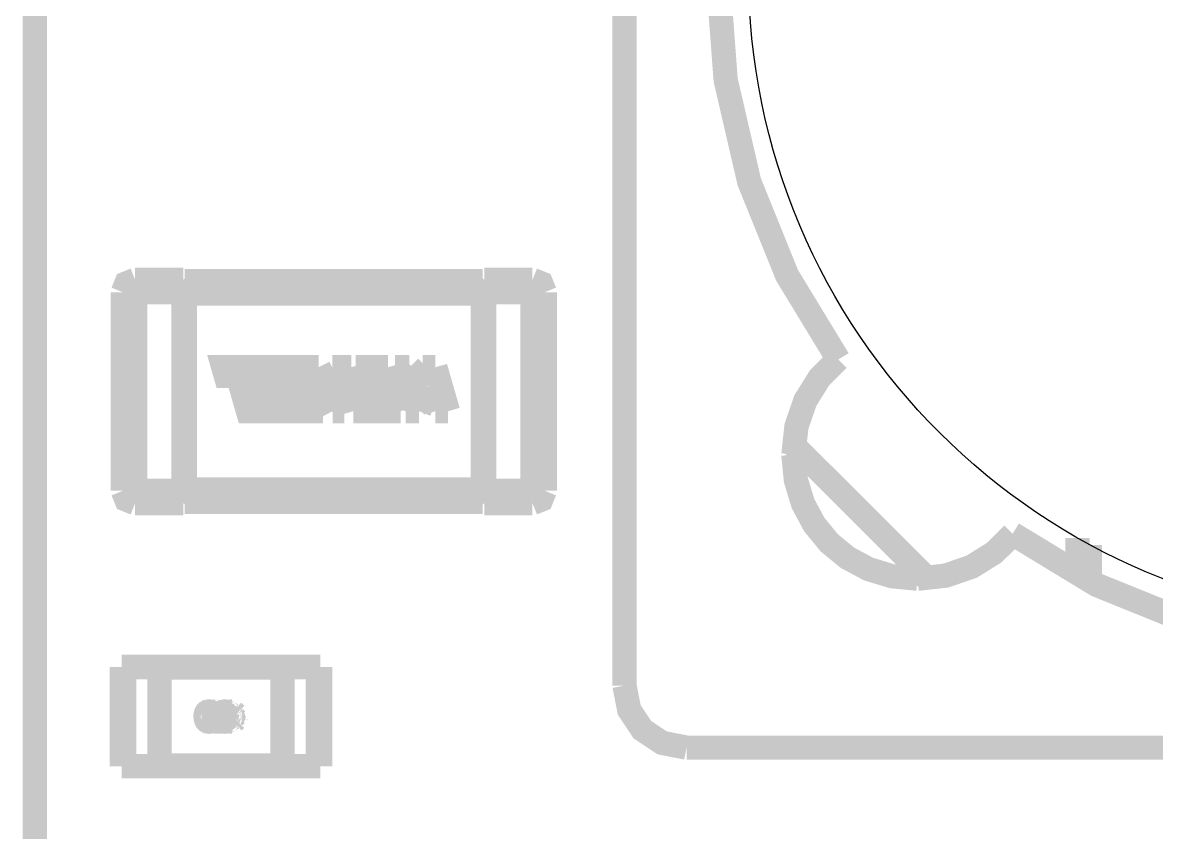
# Model space of a CAD drawing. Header units: millimetres. Extents: x 123.5 to 144.3, y 105.4 to 121.6.
# Drawn here: x 129.543 to 130.385, y 113.817 to 114.418 of the extents above; entities that cross this region are included whole.
import ezdxf

# ---------------------------------------------------------------- set-up
doc = ezdxf.new("R2010")
doc.units = ezdxf.units.MM
doc.layers.add('DESC', color=250, linetype='Continuous')

# ---------------------------------------------------------------- blocks, each defined once
blk = doc.blocks.new('isplay')
at = {"const_width": 0.012}
for points in [[(134.26967, 115.02881), (134.26967, 117.17841)], [(134.26967, 115.02881), (134.26967, 117.17841)], [(134.26967, 115.02881), (134.26967, 117.17841)], [(134.5614, 116.79455), (134.5614, 116.08825)], [(134.5614, 116.79455), (134.5614, 116.08825)], [(134.5614, 116.79455), (134.5614, 116.08825)], [(134.6672, 116.24959), (134.64188, 116.29121), (134.62312, 116.33759), (134.61147, 116.38792), (134.60746, 116.4414)], [(134.6672, 116.24959), (134.64188, 116.29121), (134.62312, 116.33759), (134.61147, 116.38792), (134.60746, 116.4414)], [(134.6672, 116.24959), (134.64188, 116.29121), (134.62312, 116.33759), (134.61147, 116.38792), (134.60746, 116.4414)], [(134.31932, 116.28904), (134.31495, 116.28726), (134.31318, 116.28289)], [(134.31932, 116.28904), (134.31495, 116.28726), (134.31318, 116.28289)], [(134.31932, 116.28904), (134.31495, 116.28726), (134.31318, 116.28289)], [(134.31932, 116.28904), (134.34315, 116.28904)], [(134.31932, 116.28289), (134.31932, 116.28904)], [(134.31932, 116.28904), (134.34315, 116.28904)], [(134.31932, 116.28289), (134.31932, 116.28904)], [(134.31932, 116.28904), (134.34315, 116.28904)], [(134.31932, 116.28289), (134.31932, 116.28904)], [(134.34315, 116.28904), (134.34389, 116.28832)], [(134.34315, 116.28289), (134.34315, 116.28904)], [(134.34315, 116.28904), (134.34389, 116.28832)], [(134.34315, 116.28289), (134.34315, 116.28904)], [(134.34315, 116.28904), (134.34389, 116.28832)], [(134.34315, 116.28289), (134.34315, 116.28904)], [(134.34389, 116.28875), (134.34388, 116.28566)], [(134.34389, 116.28875), (134.34388, 116.28566)], [(134.34389, 116.28875), (134.34388, 116.28566)], [(134.49129, 116.28836), (134.34389, 116.28836)], [(134.49129, 116.28836), (134.34389, 116.28836)], [(134.49129, 116.28836), (134.34389, 116.28836)], [(134.49203, 116.28904), (134.49129, 116.28832)], [(134.49203, 116.28904), (134.49129, 116.28832)], [(134.49203, 116.28904), (134.49129, 116.28832)], [(134.49129, 116.28831), (134.4913, 116.28566)], [(134.49129, 116.28831), (134.4913, 116.28566)], [(134.49129, 116.28831), (134.4913, 116.28566)], [(134.49203, 116.28904), (134.51586, 116.28904)], [(134.49203, 116.28904), (134.49203, 116.28289)], [(134.49203, 116.28904), (134.51586, 116.28904)], [(134.49203, 116.28904), (134.49203, 116.28289)], [(134.49203, 116.28904), (134.51586, 116.28904)], [(134.49203, 116.28904), (134.49203, 116.28289)], [(134.51586, 116.28904), (134.52022, 116.28726), (134.522, 116.28289)], [(134.51586, 116.28904), (134.51586, 116.28289), (134.522, 116.28289)], [(134.51586, 116.28904), (134.52022, 116.28726), (134.522, 116.28289)], [(134.51586, 116.28904), (134.51586, 116.28289), (134.522, 116.28289)], [(134.51586, 116.28904), (134.52022, 116.28726), (134.522, 116.28289)], [(134.51586, 116.28904), (134.51586, 116.28289), (134.522, 116.28289)], [(134.31318, 116.18463), (134.31318, 116.28289)], [(134.31318, 116.28289), (134.31932, 116.28289)], [(134.31318, 116.18463), (134.31318, 116.28289)], [(134.31318, 116.28289), (134.31932, 116.28289)], [(134.31318, 116.18463), (134.31318, 116.28289)], [(134.31318, 116.28289), (134.31932, 116.28289)], [(134.34315, 116.28289), (134.31932, 116.28289), (134.31932, 116.18463), (134.34315, 116.18463)], [(134.34315, 116.28289), (134.31932, 116.28289), (134.31932, 116.18463), (134.34315, 116.18463)], [(134.34315, 116.28289), (134.31932, 116.28289), (134.31932, 116.18463), (134.34315, 116.18463)], [(134.34389, 116.28289), (134.34315, 116.28289)], [(134.34315, 116.18463), (134.34315, 116.28289)], [(134.34389, 116.28289), (134.34315, 116.28289)], [(134.34315, 116.18463), (134.34315, 116.28289)], [(134.34389, 116.28289), (134.34315, 116.28289)], [(134.34315, 116.18463), (134.34315, 116.28289)], [(134.34389, 116.28256), (134.34388, 116.28566)], [(134.34389, 116.28256), (134.34388, 116.28566)], [(134.34389, 116.28256), (134.34388, 116.28566)], [(134.34389, 116.28289), (134.34389, 116.28222)], [(134.34389, 116.28289), (134.34389, 116.28222)], [(134.34389, 116.28289), (134.34389, 116.28222)], [(134.34389, 116.28222), (134.34389, 116.28216)], [(134.34389, 116.28222), (134.34389, 116.28216)], [(134.34389, 116.28222), (134.34389, 116.28216)], [(134.34389, 116.18536), (134.34389, 116.28216)], [(134.49129, 116.28216), (134.34389, 116.28216)], [(134.34389, 116.18536), (134.34389, 116.28216)], [(134.49129, 116.28216), (134.34389, 116.28216)], [(134.34389, 116.18536), (134.34389, 116.28216)], [(134.49129, 116.28216), (134.34389, 116.28216)], [(134.49129, 116.28301), (134.4913, 116.28566)], [(134.49129, 116.28301), (134.4913, 116.28566)], [(134.49129, 116.28301), (134.4913, 116.28566)], [(134.49129, 116.28222), (134.49129, 116.28289)], [(134.49203, 116.28289), (134.49129, 116.28289)], [(134.49129, 116.28222), (134.49129, 116.28289)], [(134.49203, 116.28289), (134.49129, 116.28289)], [(134.49129, 116.28222), (134.49129, 116.28289)], [(134.49203, 116.28289), (134.49129, 116.28289)], [(134.49129, 116.28216), (134.49129, 116.28222)], [(134.49129, 116.28216), (134.49129, 116.28222)], [(134.49129, 116.28216), (134.49129, 116.28222)], [(134.49129, 116.28216), (134.49129, 116.18536)], [(134.49129, 116.28216), (134.49129, 116.18536)], [(134.49129, 116.28216), (134.49129, 116.18536)], [(134.49203, 116.28289), (134.49203, 116.18463)], [(134.49203, 116.18463), (134.51586, 116.18463), (134.51586, 116.28289), (134.49203, 116.28289)], [(134.49203, 116.28289), (134.49203, 116.18463)], [(134.49203, 116.18463), (134.51586, 116.18463), (134.51586, 116.28289), (134.49203, 116.28289)], [(134.49203, 116.28289), (134.49203, 116.18463)], [(134.49203, 116.18463), (134.51586, 116.18463), (134.51586, 116.28289), (134.49203, 116.28289)], [(134.522, 116.28289), (134.522, 116.18463)], [(134.522, 116.28289), (134.522, 116.18463)], [(134.522, 116.28289), (134.522, 116.18463)], [(134.66709, 116.24973), (134.65783, 116.24041), (134.65088, 116.22923), (134.6465, 116.2165), (134.64498, 116.20255)], [(134.66709, 116.24973), (134.65783, 116.24041), (134.65088, 116.22923), (134.6465, 116.2165), (134.64498, 116.20255)], [(134.66709, 116.24973), (134.65783, 116.24041), (134.65088, 116.22923), (134.6465, 116.2165), (134.64498, 116.20255)], [(134.38471, 116.23757), (134.38586, 116.23355), (134.3952, 116.23355), (134.39674, 116.22814), (134.38649, 116.22814), (134.38767, 116.224), (134.40412, 116.224), (134.39786, 116.24577), (134.36291, 116.24577), (134.36412, 116.24156), (134.37007, 116.24156), (134.37512, 116.224), (134.38133, 116.224), (134.37627, 116.24156), (134.38289, 116.2416), (134.39287, 116.24162), (134.39405, 116.23757), (134.38471, 116.23757)], [(134.38471, 116.23757), (134.38586, 116.23355), (134.3952, 116.23355), (134.39674, 116.22814), (134.38649, 116.22814), (134.38767, 116.224), (134.40412, 116.224), (134.39786, 116.24577), (134.36291, 116.24577), (134.36412, 116.24156), (134.37007, 116.24156), (134.37512, 116.224), (134.38133, 116.224), (134.37627, 116.24156), (134.38289, 116.2416), (134.39287, 116.24162), (134.39405, 116.23757), (134.38471, 116.23757)], [(134.38471, 116.23757), (134.38586, 116.23355), (134.3952, 116.23355), (134.39674, 116.22814), (134.38649, 116.22814), (134.38767, 116.224), (134.40412, 116.224), (134.39786, 116.24577), (134.36291, 116.24577), (134.36412, 116.24156), (134.37007, 116.24156), (134.37512, 116.224), (134.38133, 116.224), (134.37627, 116.24156), (134.38289, 116.2416), (134.39287, 116.24162), (134.39405, 116.23757), (134.38471, 116.23757)], [(134.40048, 116.24577), (134.40674, 116.224)], [(134.41004, 116.24577), (134.40048, 116.24577)], [(134.40048, 116.24577), (134.40674, 116.224)], [(134.41004, 116.24577), (134.40048, 116.24577)], [(134.40048, 116.24577), (134.40674, 116.224)], [(134.41004, 116.24577), (134.40048, 116.24577)], [(134.40668, 116.24347), (134.41696, 116.224)], [(134.41227, 116.224), (134.40668, 116.24347)], [(134.40668, 116.24347), (134.41696, 116.224)], [(134.41227, 116.224), (134.40668, 116.24347)], [(134.40668, 116.24347), (134.41696, 116.224)], [(134.41227, 116.224), (134.40668, 116.24347)], [(134.41795, 116.23021), (134.41004, 116.24577)], [(134.41795, 116.23021), (134.41004, 116.24577)], [(134.41795, 116.23021), (134.41004, 116.24577)], [(134.41691, 116.24577), (134.41795, 116.23021)], [(134.42619, 116.24577), (134.41691, 116.24577)], [(134.41691, 116.24577), (134.41795, 116.23021)], [(134.42619, 116.24577), (134.41691, 116.24577)], [(134.41691, 116.24577), (134.41795, 116.23021)], [(134.42619, 116.24577), (134.41691, 116.24577)], [(134.42168, 116.24338), (134.42725, 116.224)], [(134.42277, 116.224), (134.42168, 116.24338)], [(134.42168, 116.24338), (134.42725, 116.224)], [(134.42277, 116.224), (134.42168, 116.24338)], [(134.42168, 116.24338), (134.42725, 116.224)], [(134.42277, 116.224), (134.42168, 116.24338)], [(134.43126, 116.22814), (134.42619, 116.24577)], [(134.43126, 116.22814), (134.42619, 116.24577)], [(134.43126, 116.22814), (134.42619, 116.24577)], [(134.42836, 116.24577), (134.42954, 116.24162)], [(134.44445, 116.24577), (134.42836, 116.24577)], [(134.42836, 116.24577), (134.42954, 116.24162)], [(134.44445, 116.24577), (134.42836, 116.24577)], [(134.42836, 116.24577), (134.42954, 116.24162)], [(134.44445, 116.24577), (134.42836, 116.24577)], [(134.42954, 116.24162), (134.43946, 116.24162)], [(134.42954, 116.24162), (134.43946, 116.24162)], [(134.42954, 116.24162), (134.43946, 116.24162)], [(134.43946, 116.24162), (134.44064, 116.23757)], [(134.43946, 116.24162), (134.44064, 116.23757)], [(134.43946, 116.24162), (134.44064, 116.23757)], [(134.45071, 116.224), (134.44445, 116.24577)], [(134.45071, 116.224), (134.44445, 116.24577)], [(134.45071, 116.224), (134.44445, 116.24577)], [(134.44788, 116.24577), (134.45804, 116.23582)], [(134.45504, 116.24577), (134.44788, 116.24577)], [(134.44788, 116.24577), (134.45804, 116.23582)], [(134.45504, 116.24577), (134.44788, 116.24577)], [(134.44788, 116.24577), (134.45804, 116.23582)], [(134.45504, 116.24577), (134.44788, 116.24577)], [(134.4643, 116.23648), (134.45504, 116.24577)], [(134.4643, 116.23648), (134.45504, 116.24577)], [(134.4643, 116.23648), (134.45504, 116.24577)], [(134.46164, 116.24577), (134.4643, 116.23648)], [(134.46783, 116.24577), (134.46164, 116.24577)], [(134.46164, 116.24577), (134.4643, 116.23648)], [(134.46783, 116.24577), (134.46164, 116.24577)], [(134.46164, 116.24577), (134.4643, 116.23648)], [(134.46783, 116.24577), (134.46164, 116.24577)], [(134.47409, 116.224), (134.46783, 116.24577)], [(134.47409, 116.224), (134.46783, 116.24577)], [(134.47409, 116.224), (134.46783, 116.24577)], [(134.43129, 116.23757), (134.43244, 116.23355)], [(134.44064, 116.23757), (134.43129, 116.23757)], [(134.43129, 116.23757), (134.43244, 116.23355)], [(134.44064, 116.23757), (134.43129, 116.23757)], [(134.43129, 116.23757), (134.43244, 116.23355)], [(134.44064, 116.23757), (134.43129, 116.23757)], [(134.45804, 116.23582), (134.45313, 116.224)], [(134.45804, 116.23582), (134.45313, 116.224)], [(134.45804, 116.23582), (134.45313, 116.224)], [(134.45976, 116.224), (134.46451, 116.23582)], [(134.45976, 116.224), (134.46451, 116.23582)], [(134.45976, 116.224), (134.46451, 116.23582)], [(134.46451, 116.23582), (134.46789, 116.224)], [(134.46451, 116.23582), (134.46789, 116.224)], [(134.46451, 116.23582), (134.46789, 116.224)], [(134.43244, 116.23355), (134.44178, 116.23355)], [(134.43244, 116.23355), (134.44178, 116.23355)], [(134.43244, 116.23355), (134.44178, 116.23355)], [(134.44178, 116.23355), (134.44333, 116.22814)], [(134.44178, 116.23355), (134.44333, 116.22814)], [(134.44178, 116.23355), (134.44333, 116.22814)], [(134.44333, 116.22814), (134.43126, 116.22814)], [(134.44333, 116.22814), (134.43126, 116.22814)], [(134.44333, 116.22814), (134.43126, 116.22814)], [(134.40674, 116.224), (134.41227, 116.224)], [(134.40674, 116.224), (134.41227, 116.224)], [(134.40674, 116.224), (134.41227, 116.224)], [(134.41696, 116.224), (134.42277, 116.224)], [(134.41696, 116.224), (134.42277, 116.224)], [(134.41696, 116.224), (134.42277, 116.224)], [(134.42725, 116.224), (134.45071, 116.224)], [(134.42725, 116.224), (134.45071, 116.224)], [(134.42725, 116.224), (134.45071, 116.224)], [(134.45313, 116.224), (134.45976, 116.224)], [(134.45313, 116.224), (134.45976, 116.224)], [(134.45313, 116.224), (134.45976, 116.224)], [(134.46789, 116.224), (134.47409, 116.224)], [(134.46789, 116.224), (134.47409, 116.224)], [(134.46789, 116.224), (134.47409, 116.224)], [(134.7064, 116.14113), (134.69384, 116.14235), (134.68223, 116.14587), (134.67179, 116.15145), (134.66274, 116.15888), (134.65531, 116.16793), (134.64972, 116.17838), (134.6462, 116.18999), (134.64498, 116.20255)], [(134.7064, 116.14113), (134.69384, 116.14235), (134.68223, 116.14587), (134.67179, 116.15145), (134.66274, 116.15888), (134.65531, 116.16793), (134.64972, 116.17838), (134.6462, 116.18999), (134.64498, 116.20255)], [(134.7064, 116.14113), (134.69384, 116.14235), (134.68223, 116.14587), (134.67179, 116.15145), (134.66274, 116.15888), (134.65531, 116.16793), (134.64972, 116.17838), (134.6462, 116.18999), (134.64498, 116.20255)], [(134.71103, 116.1413), (134.64516, 116.20717)], [(134.71103, 116.1413), (134.64516, 116.20717)], [(134.71103, 116.1413), (134.64516, 116.20717)], [(134.34389, 116.18536), (134.34389, 116.1853)], [(134.34389, 116.18536), (134.49129, 116.18536)], [(134.34389, 116.18536), (134.34389, 116.1853)], [(134.34389, 116.18536), (134.49129, 116.18536)], [(134.34389, 116.18536), (134.34389, 116.1853)], [(134.34389, 116.18536), (134.49129, 116.18536)], [(134.34389, 116.1853), (134.34389, 116.18463)], [(134.34389, 116.1853), (134.34389, 116.18463)], [(134.34389, 116.1853), (134.34389, 116.18463)], [(134.49129, 116.1853), (134.49129, 116.18536)], [(134.49129, 116.1853), (134.49129, 116.18536)], [(134.49129, 116.1853), (134.49129, 116.18536)], [(134.49129, 116.18463), (134.49129, 116.1853)], [(134.49129, 116.18463), (134.49129, 116.1853)], [(134.49129, 116.18463), (134.49129, 116.1853)], [(134.31932, 116.17849), (134.31495, 116.18026), (134.31318, 116.18463)], [(134.31932, 116.18463), (134.31318, 116.18463)], [(134.31932, 116.17849), (134.31495, 116.18026), (134.31318, 116.18463)], [(134.31932, 116.18463), (134.31318, 116.18463)], [(134.31932, 116.17849), (134.31495, 116.18026), (134.31318, 116.18463)], [(134.31932, 116.18463), (134.31318, 116.18463)], [(134.31932, 116.17849), (134.31932, 116.18463)], [(134.31932, 116.17849), (134.31932, 116.18463)], [(134.31932, 116.17849), (134.31932, 116.18463)], [(134.34389, 116.18463), (134.34315, 116.18463)], [(134.34315, 116.17849), (134.34315, 116.18463)], [(134.34389, 116.18463), (134.34315, 116.18463)], [(134.34315, 116.17849), (134.34315, 116.18463)], [(134.34389, 116.18463), (134.34315, 116.18463)], [(134.34315, 116.17849), (134.34315, 116.18463)], [(134.34389, 116.18451), (134.34387, 116.18186)], [(134.34389, 116.18451), (134.34387, 116.18186)], [(134.34389, 116.18451), (134.34387, 116.18186)], [(134.34389, 116.17921), (134.34387, 116.18186)], [(134.34389, 116.17921), (134.34387, 116.18186)], [(134.34389, 116.17921), (134.34387, 116.18186)], [(134.49129, 116.18496), (134.49129, 116.18186)], [(134.49129, 116.18496), (134.49129, 116.18186)], [(134.49129, 116.18496), (134.49129, 116.18186)], [(134.49203, 116.18463), (134.49129, 116.18463)], [(134.49203, 116.18463), (134.49129, 116.18463)], [(134.49203, 116.18463), (134.49129, 116.18463)], [(134.49129, 116.17877), (134.49129, 116.18186)], [(134.49129, 116.17877), (134.49129, 116.18186)], [(134.49129, 116.17877), (134.49129, 116.18186)], [(134.49203, 116.18463), (134.49203, 116.17849)], [(134.49203, 116.18463), (134.49203, 116.17849)], [(134.49203, 116.18463), (134.49203, 116.17849)], [(134.51586, 116.17849), (134.52022, 116.18026), (134.522, 116.18463)], [(134.51586, 116.18463), (134.51586, 116.17849)], [(134.522, 116.18463), (134.51586, 116.18463)], [(134.51586, 116.17849), (134.52022, 116.18026), (134.522, 116.18463)], [(134.51586, 116.18463), (134.51586, 116.17849)], [(134.522, 116.18463), (134.51586, 116.18463)], [(134.51586, 116.17849), (134.52022, 116.18026), (134.522, 116.18463)], [(134.51586, 116.18463), (134.51586, 116.17849)], [(134.522, 116.18463), (134.51586, 116.18463)], [(134.34315, 116.17849), (134.31932, 116.17849)], [(134.34315, 116.17849), (134.31932, 116.17849)], [(134.34315, 116.17849), (134.31932, 116.17849)], [(134.34315, 116.17849), (134.34389, 116.1792)], [(134.34315, 116.17849), (134.34389, 116.1792)], [(134.34315, 116.17849), (134.34389, 116.1792)], [(134.49129, 116.17916), (134.34389, 116.17916)], [(134.49129, 116.17916), (134.34389, 116.17916)], [(134.49129, 116.17916), (134.34389, 116.17916)], [(134.49203, 116.17849), (134.49129, 116.1792)], [(134.49203, 116.17849), (134.49129, 116.1792)], [(134.49203, 116.17849), (134.49129, 116.1792)], [(134.51586, 116.17849), (134.49203, 116.17849)], [(134.51586, 116.17849), (134.49203, 116.17849)], [(134.51586, 116.17849), (134.49203, 116.17849)], [(134.7064, 116.14113), (134.72035, 116.14265), (134.73308, 116.14703), (134.74427, 116.15398), (134.75358, 116.16323)], [(134.7064, 116.14113), (134.72035, 116.14265), (134.73308, 116.14703), (134.74427, 116.15398), (134.75358, 116.16323)], [(134.7064, 116.14113), (134.72035, 116.14265), (134.73308, 116.14703), (134.74427, 116.15398), (134.75358, 116.16323)], [(134.94526, 116.10361), (134.89178, 116.10761), (134.84144, 116.11927), (134.79506, 116.13803), (134.75344, 116.16335)], [(134.94526, 116.10361), (134.89178, 116.10761), (134.84144, 116.11927), (134.79506, 116.13803), (134.75344, 116.16335)], [(134.94526, 116.10361), (134.89178, 116.10761), (134.84144, 116.11927), (134.79506, 116.13803), (134.75344, 116.16335)], [(134.78557, 116.16128), (134.78557, 116.14374)], [(134.78557, 116.16128), (134.78557, 116.14374)], [(134.78557, 116.16128), (134.78557, 116.14374)], [(134.79171, 116.14052), (134.79171, 116.15787)], [(134.79171, 116.14052), (134.79171, 116.15787)], [(134.79171, 116.14052), (134.79171, 116.15787)], [(134.31266, 116.09747), (134.31266, 116.04833)], [(134.31266, 116.09747), (134.31389, 116.09747)], [(134.31266, 116.09747), (134.31266, 116.04833)], [(134.31266, 116.09747), (134.31389, 116.09747)], [(134.31266, 116.09747), (134.31266, 116.04833)], [(134.31266, 116.09747), (134.31389, 116.09747)], [(134.3317, 116.0973), (134.3317, 116.09741), (134.3145, 116.09741), (134.3145, 116.09747), (134.31389, 116.09747)], [(134.31389, 116.09747), (134.31389, 116.04833)], [(134.3317, 116.0973), (134.3317, 116.09741), (134.3145, 116.09741), (134.3145, 116.09747), (134.31389, 116.09747)], [(134.31389, 116.09747), (134.31389, 116.04833)], [(134.3317, 116.0973), (134.3317, 116.09741), (134.3145, 116.09741), (134.3145, 116.09747), (134.31389, 116.09747)], [(134.31389, 116.09747), (134.31389, 116.04833)], [(134.40908, 116.09747), (134.3145, 116.09747)], [(134.40908, 116.09747), (134.3145, 116.09747)], [(134.40908, 116.09747), (134.3145, 116.09747)], [(134.33108, 116.09747), (134.3925, 116.09747)], [(134.33114, 116.09741), (134.33108, 116.09747)], [(134.33108, 116.09741), (134.33108, 116.09747)], [(134.33108, 116.09747), (134.3925, 116.09747)], [(134.33114, 116.09741), (134.33108, 116.09747)], [(134.33108, 116.09741), (134.33108, 116.09747)], [(134.33108, 116.09747), (134.3925, 116.09747)], [(134.33114, 116.09741), (134.33108, 116.09747)], [(134.33108, 116.09741), (134.33108, 116.09747)], [(134.33141, 116.09714), (134.33125, 116.0973)], [(134.33141, 116.09714), (134.33125, 116.0973)], [(134.33141, 116.09714), (134.33125, 116.0973)], [(134.33141, 116.09714), (134.33141, 116.04866), (134.39217, 116.04866), (134.39217, 116.09714), (134.33141, 116.09714)], [(134.33141, 116.09714), (134.33141, 116.04866), (134.39217, 116.04866), (134.39217, 116.09714), (134.33141, 116.09714)], [(134.33141, 116.09714), (134.33141, 116.04866), (134.39217, 116.04866), (134.39217, 116.09714), (134.33141, 116.09714)], [(134.4097, 116.09747), (134.40908, 116.09747), (134.40908, 116.09741), (134.39189, 116.09741), (134.39189, 116.0973)], [(134.4097, 116.09747), (134.40908, 116.09747), (134.40908, 116.09741), (134.39189, 116.09741), (134.39189, 116.0973)], [(134.4097, 116.09747), (134.40908, 116.09747), (134.40908, 116.09741), (134.39189, 116.09741), (134.39189, 116.0973)], [(134.39217, 116.09714), (134.39234, 116.0973)], [(134.39217, 116.09714), (134.39234, 116.0973)], [(134.39217, 116.09714), (134.39234, 116.0973)], [(134.39244, 116.09741), (134.3925, 116.09747)], [(134.39244, 116.09741), (134.3925, 116.09747)], [(134.39244, 116.09741), (134.3925, 116.09747)], [(134.3925, 116.09747), (134.3925, 116.09741)], [(134.3925, 116.09747), (134.3925, 116.09741)], [(134.3925, 116.09747), (134.3925, 116.09741)], [(134.4097, 116.09747), (134.41093, 116.09747)], [(134.4097, 116.04833), (134.4097, 116.09747)], [(134.4097, 116.09747), (134.41093, 116.09747)], [(134.4097, 116.04833), (134.4097, 116.09747)], [(134.4097, 116.09747), (134.41093, 116.09747)], [(134.4097, 116.04833), (134.4097, 116.09747)], [(134.41093, 116.04833), (134.41093, 116.09747)], [(134.41093, 116.04833), (134.41093, 116.09747)], [(134.41093, 116.04833), (134.41093, 116.09747)], [(134.59211, 116.05754), (134.58002, 116.05991), (134.57027, 116.06642), (134.56377, 116.07617), (134.5614, 116.08825)], [(134.59211, 116.05754), (134.58002, 116.05991), (134.57027, 116.06642), (134.56377, 116.07617), (134.5614, 116.08825)], [(134.59211, 116.05754), (134.58002, 116.05991), (134.57027, 116.06642), (134.56377, 116.07617), (134.5614, 116.08825)], [(134.35769, 116.07288), (134.35769, 116.07276), (134.35766, 116.07227), (134.3576, 116.07178), (134.3575, 116.07138), (134.35738, 116.0711), (134.35707, 116.07072), (134.35668, 116.07048), (134.35611, 116.07038), (134.35596, 116.07037), (134.35584, 116.07038), (134.35535, 116.07045), (134.35491, 116.07068), (134.35457, 116.07104), (134.35441, 116.07133), (134.35427, 116.07178), (134.35419, 116.07223), (134.35415, 116.07292), (134.35415, 116.07304), (134.35417, 116.07353), (134.35423, 116.07402), (134.35434, 116.07442), (134.35447, 116.0747), (134.35475, 116.07506), (134.35515, 116.07531), (134.3557, 116.07542), (134.35587, 116.07543), (134.35599, 116.07542), (134.35648, 116.07535), (134.35693, 116.07512), (134.35727, 116.07476), (134.35743, 116.07447), (134.35757, 116.07404), (134.35765, 116.07359), (134.35769, 116.07288)], [(134.35769, 116.07288), (134.35769, 116.07276), (134.35766, 116.07227), (134.3576, 116.07178), (134.3575, 116.07138), (134.35738, 116.0711), (134.35707, 116.07072), (134.35668, 116.07048), (134.35611, 116.07038), (134.35596, 116.07037), (134.35584, 116.07038), (134.35535, 116.07045), (134.35491, 116.07068), (134.35457, 116.07104), (134.35441, 116.07133), (134.35427, 116.07178), (134.35419, 116.07223), (134.35415, 116.07292), (134.35415, 116.07304), (134.35417, 116.07353), (134.35423, 116.07402), (134.35434, 116.07442), (134.35447, 116.0747), (134.35475, 116.07506), (134.35515, 116.07531), (134.3557, 116.07542), (134.35587, 116.07543), (134.35599, 116.07542), (134.35648, 116.07535), (134.35693, 116.07512), (134.35727, 116.07476), (134.35743, 116.07447), (134.35757, 116.07404), (134.35765, 116.07359), (134.35769, 116.07288)], [(134.35769, 116.07288), (134.35769, 116.07276), (134.35766, 116.07227), (134.3576, 116.07178), (134.3575, 116.07138), (134.35738, 116.0711), (134.35707, 116.07072), (134.35668, 116.07048), (134.35611, 116.07038), (134.35596, 116.07037), (134.35584, 116.07038), (134.35535, 116.07045), (134.35491, 116.07068), (134.35457, 116.07104), (134.35441, 116.07133), (134.35427, 116.07178), (134.35419, 116.07223), (134.35415, 116.07292), (134.35415, 116.07304), (134.35417, 116.07353), (134.35423, 116.07402), (134.35434, 116.07442), (134.35447, 116.0747), (134.35475, 116.07506), (134.35515, 116.07531), (134.3557, 116.07542), (134.35587, 116.07543), (134.35599, 116.07542), (134.35648, 116.07535), (134.35693, 116.07512), (134.35727, 116.07476), (134.35743, 116.07447), (134.35757, 116.07404), (134.35765, 116.07359), (134.35769, 116.07288)], [(134.35591, 116.07463), (134.35568, 116.07458), (134.3555, 116.07445), (134.35535, 116.07425), (134.35525, 116.07398), (134.35516, 116.07287)], [(134.35591, 116.07463), (134.35568, 116.07458), (134.3555, 116.07445), (134.35535, 116.07425), (134.35525, 116.07398), (134.35516, 116.07287)], [(134.35591, 116.07463), (134.35568, 116.07458), (134.3555, 116.07445), (134.35535, 116.07425), (134.35525, 116.07398), (134.35516, 116.07287)], [(134.35516, 116.07287), (134.35525, 116.07179), (134.35535, 116.07153), (134.35549, 116.07135), (134.35569, 116.07122), (134.35592, 116.07117), (134.35615, 116.07122), (134.35633, 116.07135), (134.35648, 116.07155), (134.35658, 116.07182), (134.35668, 116.07293)], [(134.35516, 116.07287), (134.35525, 116.07179), (134.35535, 116.07153), (134.35549, 116.07135), (134.35569, 116.07122), (134.35592, 116.07117), (134.35615, 116.07122), (134.35633, 116.07135), (134.35648, 116.07155), (134.35658, 116.07182), (134.35668, 116.07293)], [(134.35516, 116.07287), (134.35525, 116.07179), (134.35535, 116.07153), (134.35549, 116.07135), (134.35569, 116.07122), (134.35592, 116.07117), (134.35615, 116.07122), (134.35633, 116.07135), (134.35648, 116.07155), (134.35658, 116.07182), (134.35668, 116.07293)], [(134.35668, 116.07293), (134.35659, 116.07402), (134.35649, 116.07427), (134.35634, 116.07446), (134.35615, 116.07458), (134.35591, 116.07463)], [(134.35668, 116.07293), (134.35659, 116.07402), (134.35649, 116.07427), (134.35634, 116.07446), (134.35615, 116.07458), (134.35591, 116.07463)], [(134.35668, 116.07293), (134.35659, 116.07402), (134.35649, 116.07427), (134.35634, 116.07446), (134.35615, 116.07458), (134.35591, 116.07463)], [(134.36025, 116.07117), (134.36111, 116.07132), (134.36115, 116.07132), (134.36118, 116.0713), (134.3612, 116.07128), (134.36122, 116.07123), (134.36124, 116.07101), (134.36124, 116.07091), (134.36124, 116.07079), (134.36122, 116.07067), (134.3612, 116.07061), (134.36116, 116.07056), (134.36109, 116.07052), (134.36073, 116.07042), (134.36026, 116.07037), (134.36014, 116.07037), (134.35965, 116.07044), (134.35906, 116.07069), (134.35861, 116.07113), (134.35847, 116.07136), (134.35836, 116.07162), (134.35822, 116.0721), (134.35818, 116.07235), (134.35814, 116.07309), (134.35814, 116.07321), (134.35816, 116.0737), (134.35823, 116.07419), (134.35834, 116.07454), (134.35862, 116.07501), (134.35877, 116.07515), (134.35915, 116.07534), (134.35979, 116.07543)], [(134.36025, 116.07117), (134.36111, 116.07132), (134.36115, 116.07132), (134.36118, 116.0713), (134.3612, 116.07128), (134.36122, 116.07123), (134.36124, 116.07101), (134.36124, 116.07091), (134.36124, 116.07079), (134.36122, 116.07067), (134.3612, 116.07061), (134.36116, 116.07056), (134.36109, 116.07052), (134.36073, 116.07042), (134.36026, 116.07037), (134.36014, 116.07037), (134.35965, 116.07044), (134.35906, 116.07069), (134.35861, 116.07113), (134.35847, 116.07136), (134.35836, 116.07162), (134.35822, 116.0721), (134.35818, 116.07235), (134.35814, 116.07309), (134.35814, 116.07321), (134.35816, 116.0737), (134.35823, 116.07419), (134.35834, 116.07454), (134.35862, 116.07501), (134.35877, 116.07515), (134.35915, 116.07534), (134.35979, 116.07543)], [(134.36025, 116.07117), (134.36111, 116.07132), (134.36115, 116.07132), (134.36118, 116.0713), (134.3612, 116.07128), (134.36122, 116.07123), (134.36124, 116.07101), (134.36124, 116.07091), (134.36124, 116.07079), (134.36122, 116.07067), (134.3612, 116.07061), (134.36116, 116.07056), (134.36109, 116.07052), (134.36073, 116.07042), (134.36026, 116.07037), (134.36014, 116.07037), (134.35965, 116.07044), (134.35906, 116.07069), (134.35861, 116.07113), (134.35847, 116.07136), (134.35836, 116.07162), (134.35822, 116.0721), (134.35818, 116.07235), (134.35814, 116.07309), (134.35814, 116.07321), (134.35816, 116.0737), (134.35823, 116.07419), (134.35834, 116.07454), (134.35862, 116.07501), (134.35877, 116.07515), (134.35915, 116.07534), (134.35979, 116.07543)], [(134.35984, 116.07463), (134.35968, 116.0746), (134.35954, 116.07453), (134.35942, 116.07442), (134.35932, 116.07427), (134.35919, 116.07386), (134.35915, 116.07329)], [(134.35984, 116.07463), (134.35968, 116.0746), (134.35954, 116.07453), (134.35942, 116.07442), (134.35932, 116.07427), (134.35919, 116.07386), (134.35915, 116.07329)], [(134.35984, 116.07463), (134.35968, 116.0746), (134.35954, 116.07453), (134.35942, 116.07442), (134.35932, 116.07427), (134.35919, 116.07386), (134.35915, 116.07329)], [(134.35915, 116.07329), (134.35952, 116.07311), (134.35989, 116.07304)], [(134.35915, 116.07329), (134.35952, 116.07311), (134.35989, 116.07304)], [(134.35915, 116.07329), (134.35952, 116.07311), (134.35989, 116.07304)], [(134.3599, 116.07543), (134.35979, 116.07543)], [(134.3599, 116.07543), (134.35979, 116.07543)], [(134.3599, 116.07543), (134.35979, 116.07543)], [(134.35984, 116.07463), (134.36053, 116.07391)], [(134.35984, 116.07463), (134.36053, 116.07391)], [(134.35984, 116.07463), (134.36053, 116.07391)], [(134.35989, 116.07304), (134.36053, 116.0737)], [(134.35989, 116.07304), (134.36053, 116.0737)], [(134.35989, 116.07304), (134.36053, 116.0737)], [(134.3599, 116.07543), (134.36154, 116.0738)], [(134.3599, 116.07543), (134.36154, 116.0738)], [(134.3599, 116.07543), (134.36154, 116.0738)], [(134.36021, 116.07225), (134.36154, 116.07358)], [(134.36021, 116.07225), (134.36154, 116.07358)], [(134.36021, 116.07225), (134.36154, 116.07358)], [(134.36052, 116.0738), (134.36053, 116.07391)], [(134.36052, 116.0738), (134.36053, 116.07391)], [(134.36052, 116.0738), (134.36053, 116.07391)], [(134.36052, 116.0738), (134.36053, 116.0737)], [(134.36052, 116.0738), (134.36053, 116.0737)], [(134.36052, 116.0738), (134.36053, 116.0737)], [(134.36153, 116.0737), (134.36154, 116.0738)], [(134.36153, 116.0737), (134.36154, 116.0738)], [(134.36153, 116.0737), (134.36154, 116.0738)], [(134.36153, 116.0737), (134.36154, 116.07358)], [(134.36153, 116.0737), (134.36154, 116.07358)], [(134.36153, 116.0737), (134.36154, 116.07358)], [(134.36552, 116.07288), (134.36552, 116.07276), (134.3655, 116.07227), (134.36544, 116.07178), (134.36533, 116.07138), (134.36521, 116.0711), (134.36491, 116.07072), (134.36451, 116.07048), (134.36394, 116.07038), (134.3638, 116.07037), (134.36367, 116.07038), (134.36319, 116.07045), (134.36274, 116.07068), (134.3624, 116.07104), (134.36224, 116.07133), (134.3621, 116.07178), (134.36202, 116.07223), (134.36198, 116.07292), (134.36198, 116.07304), (134.362, 116.07353), (134.36207, 116.07402), (134.36217, 116.07442), (134.3623, 116.0747), (134.36258, 116.07506), (134.36298, 116.07531), (134.36353, 116.07542), (134.3637, 116.07543), (134.36383, 116.07542), (134.36431, 116.07535), (134.36476, 116.07512), (134.3651, 116.07476), (134.36526, 116.07447), (134.3654, 116.07404), (134.36548, 116.07359), (134.36552, 116.07288)], [(134.36552, 116.07288), (134.36552, 116.07276), (134.3655, 116.07227), (134.36544, 116.07178), (134.36533, 116.07138), (134.36521, 116.0711), (134.36491, 116.07072), (134.36451, 116.07048), (134.36394, 116.07038), (134.3638, 116.07037), (134.36367, 116.07038), (134.36319, 116.07045), (134.36274, 116.07068), (134.3624, 116.07104), (134.36224, 116.07133), (134.3621, 116.07178), (134.36202, 116.07223), (134.36198, 116.07292), (134.36198, 116.07304), (134.362, 116.07353), (134.36207, 116.07402), (134.36217, 116.07442), (134.3623, 116.0747), (134.36258, 116.07506), (134.36298, 116.07531), (134.36353, 116.07542), (134.3637, 116.07543), (134.36383, 116.07542), (134.36431, 116.07535), (134.36476, 116.07512), (134.3651, 116.07476), (134.36526, 116.07447), (134.3654, 116.07404), (134.36548, 116.07359), (134.36552, 116.07288)], [(134.36552, 116.07288), (134.36552, 116.07276), (134.3655, 116.07227), (134.36544, 116.07178), (134.36533, 116.07138), (134.36521, 116.0711), (134.36491, 116.07072), (134.36451, 116.07048), (134.36394, 116.07038), (134.3638, 116.07037), (134.36367, 116.07038), (134.36319, 116.07045), (134.36274, 116.07068), (134.3624, 116.07104), (134.36224, 116.07133), (134.3621, 116.07178), (134.36202, 116.07223), (134.36198, 116.07292), (134.36198, 116.07304), (134.362, 116.07353), (134.36207, 116.07402), (134.36217, 116.07442), (134.3623, 116.0747), (134.36258, 116.07506), (134.36298, 116.07531), (134.36353, 116.07542), (134.3637, 116.07543), (134.36383, 116.07542), (134.36431, 116.07535), (134.36476, 116.07512), (134.3651, 116.07476), (134.36526, 116.07447), (134.3654, 116.07404), (134.36548, 116.07359), (134.36552, 116.07288)], [(134.36451, 116.07293), (134.36442, 116.07402), (134.36432, 116.07427), (134.36417, 116.07446), (134.36398, 116.07458), (134.36374, 116.07463), (134.36352, 116.07458), (134.36333, 116.07445), (134.36319, 116.07425), (134.36308, 116.07398), (134.36299, 116.07287), (134.36308, 116.07179), (134.36318, 116.07153), (134.36333, 116.07135), (134.36352, 116.07122), (134.36376, 116.07117), (134.36398, 116.07122), (134.36417, 116.07135), (134.36431, 116.07155), (134.36441, 116.07183), (134.36451, 116.07293)], [(134.36451, 116.07293), (134.36442, 116.07402), (134.36432, 116.07427), (134.36417, 116.07446), (134.36398, 116.07458), (134.36374, 116.07463), (134.36352, 116.07458), (134.36333, 116.07445), (134.36319, 116.07425), (134.36308, 116.07398), (134.36299, 116.07287), (134.36308, 116.07179), (134.36318, 116.07153), (134.36333, 116.07135), (134.36352, 116.07122), (134.36376, 116.07117), (134.36398, 116.07122), (134.36417, 116.07135), (134.36431, 116.07155), (134.36441, 116.07183), (134.36451, 116.07293)], [(134.36451, 116.07293), (134.36442, 116.07402), (134.36432, 116.07427), (134.36417, 116.07446), (134.36398, 116.07458), (134.36374, 116.07463), (134.36352, 116.07458), (134.36333, 116.07445), (134.36319, 116.07425), (134.36308, 116.07398), (134.36299, 116.07287), (134.36308, 116.07179), (134.36318, 116.07153), (134.36333, 116.07135), (134.36352, 116.07122), (134.36376, 116.07117), (134.36398, 116.07122), (134.36417, 116.07135), (134.36431, 116.07155), (134.36441, 116.07183), (134.36451, 116.07293)], [(134.36726, 116.07463), (134.36609, 116.07434), (134.36606, 116.07435), (134.36604, 116.07437), (134.36601, 116.0744), (134.36599, 116.07446), (134.36597, 116.07457), (134.36597, 116.07468), (134.36597, 116.07481), (134.36601, 116.07506), (134.36605, 116.07515), (134.3661, 116.0752), (134.36629, 116.07528), (134.36669, 116.07537), (134.36738, 116.07543)], [(134.36726, 116.07463), (134.36609, 116.07434), (134.36606, 116.07435), (134.36604, 116.07437), (134.36601, 116.0744), (134.36599, 116.07446), (134.36597, 116.07457), (134.36597, 116.07468), (134.36597, 116.07481), (134.36601, 116.07506), (134.36605, 116.07515), (134.3661, 116.0752), (134.36629, 116.07528), (134.36669, 116.07537), (134.36738, 116.07543)], [(134.36726, 116.07463), (134.36609, 116.07434), (134.36606, 116.07435), (134.36604, 116.07437), (134.36601, 116.0744), (134.36599, 116.07446), (134.36597, 116.07457), (134.36597, 116.07468), (134.36597, 116.07481), (134.36601, 116.07506), (134.36605, 116.07515), (134.3661, 116.0752), (134.36629, 116.07528), (134.36669, 116.07537), (134.36738, 116.07543)], [(134.36799, 116.07176), (134.36798, 116.07188), (134.36792, 116.07207), (134.36779, 116.07224), (134.36758, 116.07237), (134.3672, 116.07246), (134.36703, 116.07247), (134.36658, 116.07247), (134.36652, 116.07247), (134.36648, 116.07249), (134.36645, 116.07253), (134.36643, 116.07258), (134.3664, 116.07277), (134.3664, 116.07282), (134.3664, 116.07294), (134.36642, 116.07306), (134.36644, 116.07312), (134.36647, 116.07315), (134.3665, 116.07317), (134.36653, 116.07318), (134.36659, 116.07319), (134.36703, 116.07319), (134.36716, 116.07319), (134.36764, 116.07328), (134.36787, 116.0734), (134.36802, 116.07355), (134.36811, 116.07374), (134.36814, 116.07394)], [(134.36799, 116.07176), (134.36798, 116.07188), (134.36792, 116.07207), (134.36779, 116.07224), (134.36758, 116.07237), (134.3672, 116.07246), (134.36703, 116.07247), (134.36658, 116.07247), (134.36652, 116.07247), (134.36648, 116.07249), (134.36645, 116.07253), (134.36643, 116.07258), (134.3664, 116.07277), (134.3664, 116.07282), (134.3664, 116.07294), (134.36642, 116.07306), (134.36644, 116.07312), (134.36647, 116.07315), (134.3665, 116.07317), (134.36653, 116.07318), (134.36659, 116.07319), (134.36703, 116.07319), (134.36716, 116.07319), (134.36764, 116.07328), (134.36787, 116.0734), (134.36802, 116.07355), (134.36811, 116.07374), (134.36814, 116.07394)], [(134.36799, 116.07176), (134.36798, 116.07188), (134.36792, 116.07207), (134.36779, 116.07224), (134.36758, 116.07237), (134.3672, 116.07246), (134.36703, 116.07247), (134.36658, 116.07247), (134.36652, 116.07247), (134.36648, 116.07249), (134.36645, 116.07253), (134.36643, 116.07258), (134.3664, 116.07277), (134.3664, 116.07282), (134.3664, 116.07294), (134.36642, 116.07306), (134.36644, 116.07312), (134.36647, 116.07315), (134.3665, 116.07317), (134.36653, 116.07318), (134.36659, 116.07319), (134.36703, 116.07319), (134.36716, 116.07319), (134.36764, 116.07328), (134.36787, 116.0734), (134.36802, 116.07355), (134.36811, 116.07374), (134.36814, 116.07394)], [(134.36738, 116.07464), (134.36726, 116.07463)], [(134.36738, 116.07464), (134.36726, 116.07463)], [(134.36738, 116.07464), (134.36726, 116.07463)], [(134.36764, 116.07545), (134.36738, 116.07543)], [(134.36764, 116.07545), (134.36738, 116.07543)], [(134.36764, 116.07545), (134.36738, 116.07543)], [(134.36738, 116.07464), (134.36814, 116.07394)], [(134.36738, 116.07464), (134.36814, 116.07394)], [(134.36738, 116.07464), (134.36814, 116.07394)], [(134.36764, 116.07545), (134.36929, 116.0739)], [(134.36764, 116.07545), (134.36929, 116.0739)], [(134.36764, 116.07545), (134.36929, 116.0739)], [(134.36817, 116.07276), (134.36929, 116.0739)], [(134.36817, 116.07276), (134.36929, 116.0739)], [(134.36817, 116.07276), (134.36929, 116.0739)], [(134.36012, 116.07225), (134.35913, 116.07254)], [(134.35913, 116.07254), (134.35913, 116.07241), (134.35921, 116.07193), (134.35938, 116.07158), (134.3596, 116.07135), (134.35989, 116.07121), (134.36025, 116.07117)], [(134.36012, 116.07225), (134.35913, 116.07254)], [(134.35913, 116.07254), (134.35913, 116.07241), (134.35921, 116.07193), (134.35938, 116.07158), (134.3596, 116.07135), (134.35989, 116.07121), (134.36025, 116.07117)], [(134.36012, 116.07225), (134.35913, 116.07254)], [(134.35913, 116.07254), (134.35913, 116.07241), (134.35921, 116.07193), (134.35938, 116.07158), (134.3596, 116.07135), (134.35989, 116.07121), (134.36025, 116.07117)], [(134.36012, 116.07225), (134.36014, 116.07225)], [(134.36012, 116.07225), (134.36014, 116.07225)], [(134.36012, 116.07225), (134.36014, 116.07225)], [(134.36021, 116.07225), (134.36014, 116.07225)], [(134.36021, 116.07225), (134.36014, 116.07225)], [(134.36021, 116.07225), (134.36014, 116.07225)], [(134.3678, 116.07035), (134.36759, 116.07037), (134.36747, 116.07037), (134.36698, 116.07044), (134.36625, 116.07074), (134.36618, 116.07081), (134.36613, 116.0709), (134.36611, 116.07117), (134.36612, 116.07129), (134.36613, 116.07141), (134.36614, 116.07146), (134.36616, 116.0715), (134.36618, 116.07151), (134.3662, 116.07152), (134.36624, 116.07153), (134.36629, 116.07151), (134.36653, 116.07139), (134.36689, 116.07123), (134.36731, 116.07117)], [(134.3678, 116.07035), (134.36759, 116.07037), (134.36747, 116.07037), (134.36698, 116.07044), (134.36625, 116.07074), (134.36618, 116.07081), (134.36613, 116.0709), (134.36611, 116.07117), (134.36612, 116.07129), (134.36613, 116.07141), (134.36614, 116.07146), (134.36616, 116.0715), (134.36618, 116.07151), (134.3662, 116.07152), (134.36624, 116.07153), (134.36629, 116.07151), (134.36653, 116.07139), (134.36689, 116.07123), (134.36731, 116.07117)], [(134.3678, 116.07035), (134.36759, 116.07037), (134.36747, 116.07037), (134.36698, 116.07044), (134.36625, 116.07074), (134.36618, 116.07081), (134.36613, 116.0709), (134.36611, 116.07117), (134.36612, 116.07129), (134.36613, 116.07141), (134.36614, 116.07146), (134.36616, 116.0715), (134.36618, 116.07151), (134.3662, 116.07152), (134.36624, 116.07153), (134.36629, 116.07151), (134.36653, 116.07139), (134.36689, 116.07123), (134.36731, 116.07117)], [(134.36738, 116.07116), (134.36731, 116.07117)], [(134.36738, 116.07116), (134.36731, 116.07117)], [(134.36738, 116.07116), (134.36731, 116.07117)], [(134.36738, 116.07116), (134.36799, 116.07176)], [(134.36738, 116.07116), (134.36799, 116.07176)], [(134.36738, 116.07116), (134.36799, 116.07176)], [(134.3678, 116.07035), (134.36908, 116.07158)], [(134.3678, 116.07035), (134.36908, 116.07158)], [(134.3678, 116.07035), (134.36908, 116.07158)], [(134.36817, 116.07275), (134.36908, 116.07163)], [(134.36817, 116.07275), (134.36908, 116.07163)], [(134.36817, 116.07275), (134.36908, 116.07163)], [(134.36908, 116.07158), (134.36908, 116.07163)], [(134.36908, 116.07158), (134.36908, 116.07163)], [(134.36908, 116.07158), (134.36908, 116.07163)], [(134.59211, 116.05754), (135.29841, 116.05754)], [(134.59211, 116.05754), (135.29841, 116.05754)], [(134.59211, 116.05754), (135.29841, 116.05754)], [(134.31389, 116.04833), (134.31266, 116.04833)], [(134.31389, 116.04833), (134.31266, 116.04833)], [(134.31389, 116.04833), (134.31266, 116.04833)], [(134.31389, 116.04833), (134.3145, 116.04833), (134.3145, 116.04839), (134.3317, 116.04839), (134.3317, 116.0485)], [(134.31389, 116.04833), (134.3145, 116.04833), (134.3145, 116.04839), (134.3317, 116.04839), (134.3317, 116.0485)], [(134.31389, 116.04833), (134.3145, 116.04833), (134.3145, 116.04839), (134.3317, 116.04839), (134.3317, 116.0485)], [(134.3145, 116.04833), (134.40908, 116.04833)], [(134.3145, 116.04833), (134.40908, 116.04833)], [(134.3145, 116.04833), (134.40908, 116.04833)], [(134.33114, 116.04839), (134.33108, 116.04833)], [(134.33108, 116.04833), (134.33108, 116.04839)], [(134.33114, 116.04839), (134.33108, 116.04833)], [(134.33108, 116.04833), (134.33108, 116.04839)], [(134.33114, 116.04839), (134.33108, 116.04833)], [(134.33108, 116.04833), (134.33108, 116.04839)], [(134.3925, 116.04833), (134.33108, 116.04833)], [(134.3925, 116.04833), (134.33108, 116.04833)], [(134.3925, 116.04833), (134.33108, 116.04833)], [(134.33141, 116.04866), (134.33125, 116.0485)], [(134.33141, 116.04866), (134.33125, 116.0485)], [(134.33141, 116.04866), (134.33125, 116.0485)], [(134.39189, 116.0485), (134.39189, 116.04839)], [(134.39189, 116.0485), (134.39189, 116.04839)], [(134.39189, 116.0485), (134.39189, 116.04839)], [(134.39189, 116.04839), (134.40908, 116.04839)], [(134.39189, 116.04839), (134.40908, 116.04839)], [(134.39189, 116.04839), (134.40908, 116.04839)], [(134.39234, 116.0485), (134.39217, 116.04866)], [(134.39234, 116.0485), (134.39217, 116.04866)], [(134.39234, 116.0485), (134.39217, 116.04866)], [(134.3925, 116.04833), (134.39244, 116.04839)], [(134.3925, 116.04833), (134.39244, 116.04839)], [(134.3925, 116.04833), (134.39244, 116.04839)], [(134.3925, 116.04839), (134.3925, 116.04833)], [(134.3925, 116.04839), (134.3925, 116.04833)], [(134.3925, 116.04839), (134.3925, 116.04833)], [(134.40908, 116.04839), (134.40908, 116.04833), (134.4097, 116.04833)], [(134.40908, 116.04839), (134.40908, 116.04833), (134.4097, 116.04833)], [(134.40908, 116.04839), (134.40908, 116.04833), (134.4097, 116.04833)], [(134.41093, 116.04833), (134.4097, 116.04833)], [(134.41093, 116.04833), (134.4097, 116.04833)], [(134.41093, 116.04833), (134.4097, 116.04833)]]:
    blk.add_lwpolyline(points, dxfattribs=at)
blk.add_circle((134.94526, 116.4414), 0.32244)
blk.add_circle((134.94526, 116.4414), 0.32244)
blk.add_circle((134.94526, 116.4414), 0.32244)

msp = doc.modelspace()

# ---------------------------------------------------------------- block references
at = {"layer": 'DESC', "xscale": 1.5, "yscale": 1.5, "zscale": 1.5}
msp.add_blockref('isplay', (-71.852, -60.20687), dxfattribs=at)

doc.saveas('drawing.dxf')
